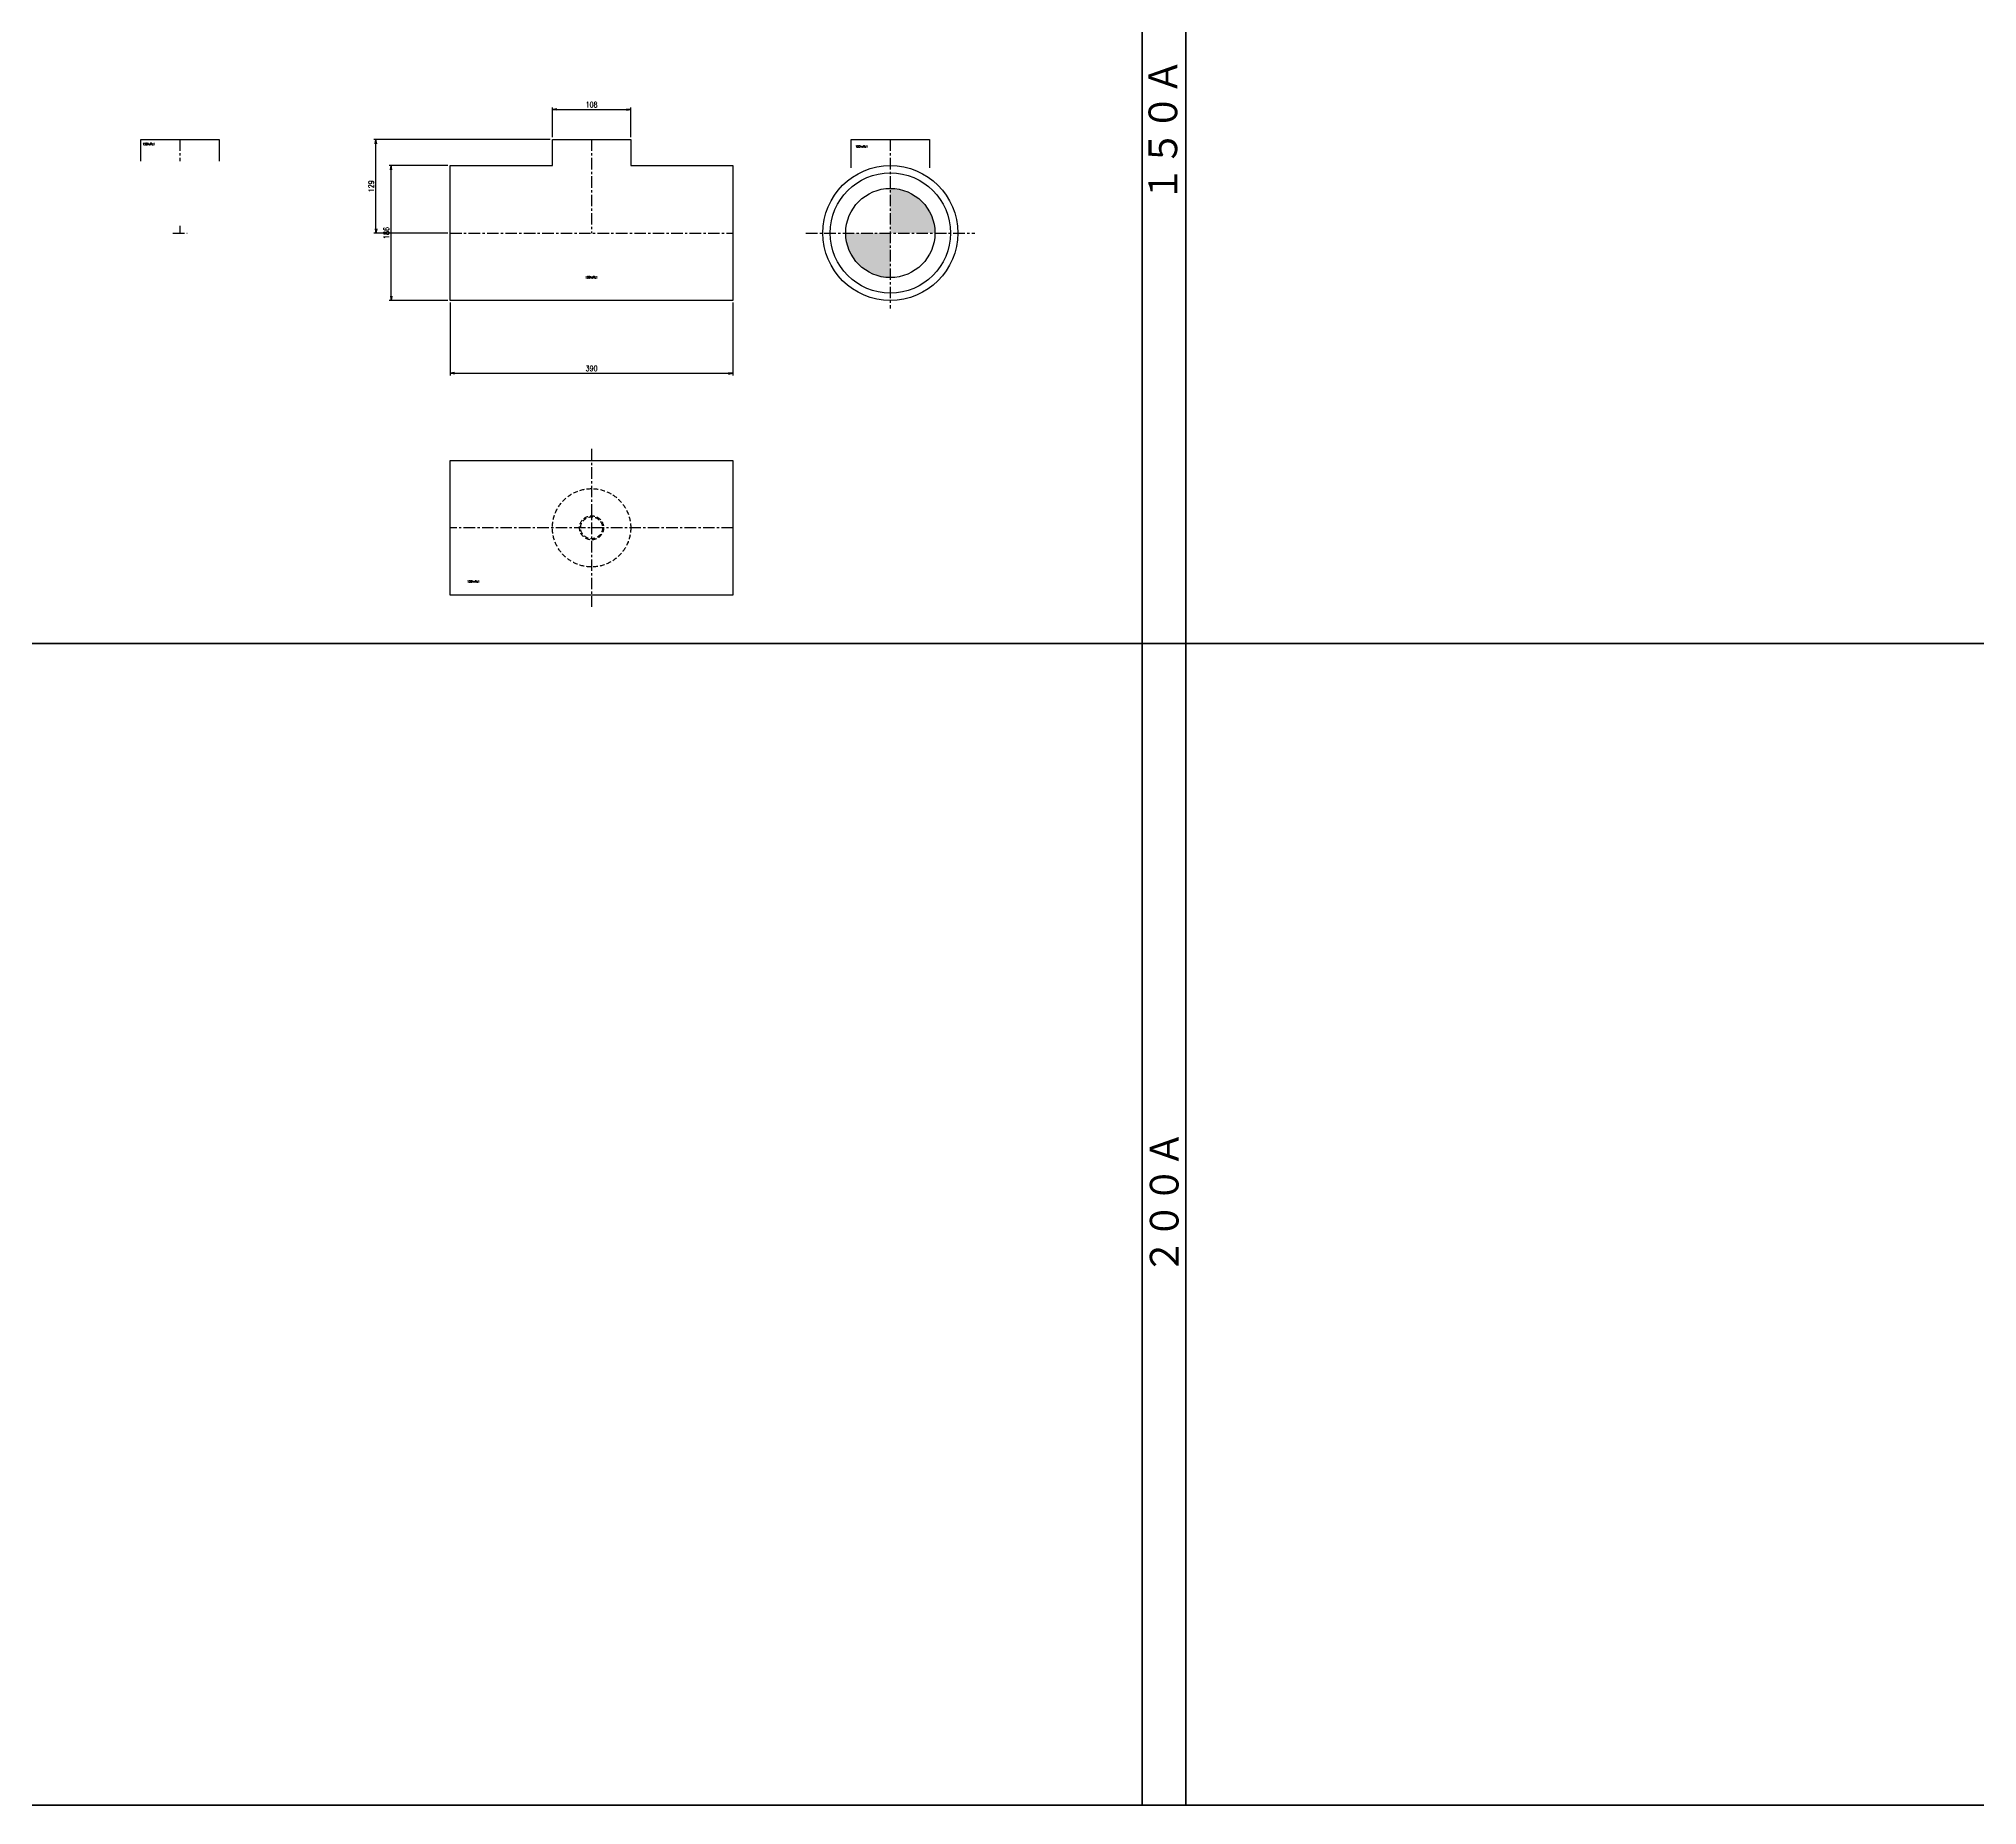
# Model space of a CAD drawing. Header units: millimetres. Extents: x 1711 to 90196, y -23291 to 8516.
# Drawn here: x 60083 to 62756, y -8055 to -5618 of the extents above; entities that cross this region are included whole.
import ezdxf
from ezdxf.enums import TextEntityAlignment as Align

# ---------------------------------------------------------------- set-up
doc = ezdxf.new("R2010")
doc.units = ezdxf.units.MM
doc.header["$PDMODE"] = 35
doc.linetypes.add('CENTER', pattern=[50.8, 31.75, -6.35, 6.35, -6.35])
doc.linetypes.add('HIDDEN', pattern=[9.525, 6.35, -3.175])
doc.layers.add('line', color=153, linetype='Continuous', lineweight=50)
for name, color, linetype in [('寸法', 2, 'Continuous'), ('配管-CVP', 4, 'Continuous'), ('＃配管（PVC)', 21, 'Continuous')]:
    doc.layers.add(name, color=color, linetype=linetype)
doc.styles.add('kpk', font='romans.shx', dxfattribs={"width": 0.7, "bigfont": 'extfont2.shx'})
doc.styles.get("Standard").update_dxf_attribs({"font": 'romans.shx', "bigfont": 'extfont.shx'})
doc.dimstyles.new('KPK-3', dxfattribs={"dimscale": 3, "dimtxt": 2.5, "dimasz": 2, "dimexe": 1, "dimexo": 1, "dimgap": 1, "dimtad": 3, "dimdec": 1, "dimdsep": 46, "dimtxsty": 'kpk', "dimblk": 'OPEN', "dimcen": 2.5, "dimclrd": 2, "dimclre": 2, "dimclrt": 4, "dimadec": 1, "dimazin": 2, "dimtfac": 1, "dimtdec": 1, "dimtmove": 0, "dimatfit": 2, "dimldrblk": 'OPEN', "dimfxl": 0, "dimlwd": -1, "dimlwe": -1, "dimarcsym": 0})

# ---------------------------------------------------------------- blocks, each defined once
blk = doc.blocks.new('A$Cb0ec0105')
at = {"layer": 'line'}
for p, q in [((8121.8, -9662.3), (8121.8, 0)), ((8121.8, -9662.3), (8121.8, 0)), ((8181.8, 0), (8181.8, -9662.3)), ((13681.8, -8060), (0, -8060)), ((13681.8, -9662.3), (0, -9662.3))]:
    blk.add_line(p, q, dxfattribs=at)
at = {"layer": 'line', "char_height": 45, "attachment_point": 5, "rotation": 90}
for s, insert in [('１５０Ａ', (8151.8, -7352)), ('２００Ａ', (8153.6, -8831.3))]:
    blk.add_mtext(s, dxfattribs=dict(at, insert=insert))
blk = doc.blocks.new('_Open')
at = {"color": 0, "linetype": 'ByBlock', "lineweight": -2}
for p, q in [((-1, 0.17), (0, 0)), ((-1, -0.17), (0, 0)), ((0, 0), (-1, 0))]:
    blk.add_line(p, q, dxfattribs=at)
blk = doc.blocks.new('*D2452')
at = {"layer": 'Defpoints', "color": 0, "transparency": 16777216}
for p in [(60568.9, -5793.2), (60650.2, -5793.2), (60650.2, -5979.2)]:
    blk.add_point(p, dxfattribs=at)
at = {"layer": '寸法', "color": 2, "transparency": 16777216}
for p, q in [((60647.2, -5793.2), (60565.9, -5793.2)), ((60568.9, -5973.2), (60568.9, -5799.2)), ((60647.2, -5979.2), (60565.9, -5979.2))]:
    blk.add_line(p, q, dxfattribs=at)
at = {"layer": '寸法', "color": 2, "transparency": 16777216, "xscale": 6, "yscale": 6, "zscale": 6}
for p, rotation in [((60568.9, -5793.2), 90), ((60568.9, -5979.2), 270)]:
    blk.add_blockref('_Open', p, dxfattribs=dict(at, rotation=rotation))
at = {"layer": '寸法', "color": 4, "transparency": 16777216, "insert": (60562.2, -5886.2), "char_height": 7.5, "attachment_point": 5, "rotation": 90, "style": 'kpk', "bg_fill": 3, "box_fill_scale": 1.1, "bg_fill_color": 256, "bg_fill_true_color": 13158600, "bg_fill_transparency": 0}
blk.add_mtext('186', dxfattribs=at)
blk = doc.blocks.new('*D2453')
at = {"layer": 'Defpoints', "color": 0, "transparency": 16777216}
for p in [(60547.9, -5757.2), (60791.2, -5757.2), (60650.2, -5886.2)]:
    blk.add_point(p, dxfattribs=at)
at = {"layer": '寸法', "color": 2, "transparency": 16777216}
for p, q in [((60788.2, -5757.2), (60544.9, -5757.2)), ((60547.9, -5880.2), (60547.9, -5763.2)), ((60647.2, -5886.2), (60544.9, -5886.2))]:
    blk.add_line(p, q, dxfattribs=at)
at = {"layer": '寸法', "color": 2, "transparency": 16777216, "xscale": 6, "yscale": 6, "zscale": 6}
for p, rotation in [((60547.9, -5757.2), 90), ((60547.9, -5886.2), 270)]:
    blk.add_blockref('_Open', p, dxfattribs=dict(at, rotation=rotation))
at = {"layer": '寸法', "color": 4, "transparency": 16777216, "insert": (60541.2, -5821.7), "char_height": 7.5, "attachment_point": 5, "rotation": 90, "style": 'kpk', "bg_fill": 3, "box_fill_scale": 1.1, "bg_fill_color": 256, "bg_fill_true_color": 13158600, "bg_fill_transparency": 0}
blk.add_mtext('129', dxfattribs=at)
blk = doc.blocks.new('*D2454')
at = {"layer": 'Defpoints', "color": 0, "transparency": 16777216}
for p in [(60650.2, -5979.2), (61040.2, -5979.2), (61040.2, -6079.7)]:
    blk.add_point(p, dxfattribs=at)
at = {"layer": '寸法', "color": 2, "transparency": 16777216}
for p, q in [((60650.2, -5982.2), (60650.2, -6082.7)), ((61040.2, -5982.2), (61040.2, -6082.7)), ((60656.2, -6079.7), (61034.2, -6079.7))]:
    blk.add_line(p, q, dxfattribs=at)
at = {"layer": '寸法', "color": 2, "transparency": 16777216, "xscale": 6, "yscale": 6, "zscale": 6, "rotation": 180}
blk.add_blockref('_Open', (60650.2, -6079.7), dxfattribs=at)
at = {"layer": '寸法', "color": 2, "transparency": 16777216, "xscale": 6, "yscale": 6, "zscale": 6}
blk.add_blockref('_Open', (61040.2, -6079.7), dxfattribs=at)
at = {"layer": '寸法', "color": 4, "transparency": 16777216, "insert": (60845.2, -6072.9), "char_height": 7.5, "attachment_point": 5, "style": 'kpk', "bg_fill": 3, "box_fill_scale": 1.1, "bg_fill_color": 256, "bg_fill_true_color": 13158600, "bg_fill_transparency": 0}
blk.add_mtext('390', dxfattribs=at)
blk = doc.blocks.new('*D2455')
at = {"layer": 'Defpoints', "color": 0, "transparency": 16777216}
for p in [(60899.2, -5715.9), (60791.2, -5757.2), (60899.2, -5757.2)]:
    blk.add_point(p, dxfattribs=at)
at = {"layer": '寸法', "color": 2, "transparency": 16777216}
for p, q in [((60791.2, -5754.2), (60791.2, -5712.9)), ((60797.2, -5715.9), (60893.2, -5715.9)), ((60899.2, -5754.2), (60899.2, -5712.9))]:
    blk.add_line(p, q, dxfattribs=at)
at = {"layer": '寸法', "color": 2, "transparency": 16777216, "xscale": 6, "yscale": 6, "zscale": 6, "rotation": 180}
blk.add_blockref('_Open', (60791.2, -5715.9), dxfattribs=at)
at = {"layer": '寸法', "color": 2, "transparency": 16777216, "xscale": 6, "yscale": 6, "zscale": 6}
blk.add_blockref('_Open', (60899.2, -5715.9), dxfattribs=at)
at = {"layer": '寸法', "color": 4, "transparency": 16777216, "insert": (60845.2, -5709.1), "char_height": 7.5, "attachment_point": 5, "style": 'kpk', "bg_fill": 3, "box_fill_scale": 1.1, "bg_fill_color": 256, "bg_fill_true_color": 13158600, "bg_fill_transparency": 0}
blk.add_mtext('108', dxfattribs=at)
blk = doc.blocks.new('150AxRc1-ねじ付BT『Ｔ型』-正面')
at = {"layer": '＃配管（PVC)', "color": 2, "linetype": 'CENTER', "ltscale": 0.5}
for p, q in [((0, 129), (0, 0)), ((-195, 0), (195, 0))]:
    blk.add_line(p, q, dxfattribs=at)
at = {"layer": '＃配管（PVC)', "color": 0, "linetype": 'ByBlock'}
blk.add_lwpolyline([(-195, 93), (-54, 93), (-54, 129), (54, 129), (54, 93), (195, 93), (195, -93), (-195, -93)], close=True, dxfattribs=at)
at = {"layer": 'Defpoints', "color": 6, "style": 'kpk', "width": 0.7}
blk.add_text('150AxRc1', height=3, dxfattribs=at).set_placement((0, -59.6), align=Align.TOP_CENTER)
blk = doc.blocks.new('150AxRc1-ねじ付BT『Ｔ型』-側面')
at = {"layer": '＃配管（PVC)'}
h = blk.add_hatch(color=252, dxfattribs=at)
h.dxf.hatch_style = 1
h.paths.add_polyline_path([(61.5, 0, 0.414214), (0, 61.5), (0, 0)])
h.paths.add_polyline_path([(0, 0), (-61.5, 0, 0.414214), (0, -61.5)])
at = {"layer": '＃配管（PVC)', "color": 2, "linetype": 'CENTER', "ltscale": 0.5}
for p, q in [((0, 129), (0, -104.1)), ((-116.4, 0), (116.4, 0))]:
    blk.add_line(p, q, dxfattribs=at)
at = {"layer": '＃配管（PVC)', "color": 0, "linetype": 'ByBlock'}
blk.add_lwpolyline([(-54, 90.1), (-54, 129), (54, 129), (54, 90.1)], dxfattribs=at)
for radius in [93, 83, 61.5]:
    blk.add_circle((0, 0), radius, dxfattribs=at)
at = {"layer": 'Defpoints', "color": 6, "style": 'kpk', "width": 0.7}
blk.add_text('150AxRc1', height=3, dxfattribs=at).set_placement((-39.6, 120.8), align=Align.TOP_CENTER)
blk = doc.blocks.new('150AxRc1-ねじ付BT『Ｔ型』-下面')
at = {"layer": '＃配管（PVC)', "color": 2, "linetype": 'CENTER', "ltscale": 0.5}
for p, q in [((0, 108.8), (0, -108.8)), ((195, 0), (-195, 0))]:
    blk.add_line(p, q, dxfattribs=at)
at = {"layer": '＃配管（PVC)', "color": 0, "linetype": 'ByBlock'}
blk.add_lwpolyline([(195, 93), (195, -93), (-195, -93), (-195, 93)], close=True, dxfattribs=at)
at = {"layer": '＃配管（PVC)', "color": 252, "linetype": 'HIDDEN'}
for radius in [54, 15.1]:
    blk.add_circle((0, 0), radius, dxfattribs=at)
at = {"layer": '＃配管（PVC)', "color": 42, "linetype": 'HIDDEN'}
blk.add_circle((0, 0), 16.6, dxfattribs=at)
at = {"layer": 'Defpoints', "color": 6, "style": 'kpk', "width": 0.7}
blk.add_text('150AxRc1', height=3, dxfattribs=at).set_placement((-162.9, -72.5), align=Align.TOP_CENTER)
blk = doc.blocks.new('150AxRc1-ねじ付BT『Ｔ型』-半(側面)')
at = {"layer": '＃配管（PVC)', "color": 2, "linetype": 'CENTER', "ltscale": 0.5}
for p, q in [((0, 129), (0, 99)), ((-9.8, 0), (9.7, 0)), ((0, 9.7), (0, 0))]:
    blk.add_line(p, q, dxfattribs=at)
at = {"layer": '＃配管（PVC)', "color": 0, "linetype": 'ByBlock'}
blk.add_lwpolyline([(-54, 99), (-54, 129), (54, 129), (54, 99)], dxfattribs=at)
at = {"layer": 'Defpoints', "color": 6, "style": 'kpk', "width": 0.7}
blk.add_text('150AxRc1', height=3, dxfattribs=at).set_placement((-42.9, 124.2), align=Align.TOP_CENTER)

msp = doc.modelspace()

# ---------------------------------------------------------------- block references
at = {"layer": 'line'}
msp.add_blockref('A$Cb0ec0105', (53482.959, 1607.5677), dxfattribs=at)
at = {"layer": '配管-CVP'}
for name, p in [('150AxRc1-ねじ付BT『Ｔ型』-半(側面)', (60277.6076, -5886.1666)), ('150AxRc1-ねじ付BT『Ｔ型』-側面', (61257.2193, -5886.1666)), ('150AxRc1-ねじ付BT『Ｔ型』-下面', (60845.2143, -6292.7704))]:
    msp.add_blockref(name, p, dxfattribs=at)

# ---------------------------------------------------------------- next in the draw order: dimensions: what is measured, and where the dimension line sits
at = {"layer": '寸法'}
dim = msp.add_linear_dim(base=(60568.9219, -5793.1666), p1=(60650.2143, -5979.1666), p2=(60650.2143, -5793.1666), angle=90, dimstyle='KPK-3', dxfattribs=at)
dim.commit()
dim.dimension.update_dxf_attribs({"geometry": '*D2452', "text_midpoint": (60562.1719, -5886.1666)})

# ---------------------------------------------------------------- next in the draw order: dimensions: what is measured, and where the dimension line sits
dim = msp.add_linear_dim(base=(60547.9219, -5757.1666), p1=(60650.2143, -5886.1666), p2=(60791.2143, -5757.1666), angle=90, dimstyle='KPK-3', dxfattribs=at)
dim.commit()
dim.dimension.update_dxf_attribs({"geometry": '*D2453', "text_midpoint": (60541.1719, -5821.6666)})
dim = msp.add_linear_dim(base=(61040.2143, -6079.695), p1=(60650.2143, -5979.1666), p2=(61040.2143, -5979.1666), dimstyle='KPK-3', dxfattribs=at)
dim.commit()
dim.dimension.update_dxf_attribs({"geometry": '*D2454', "text_midpoint": (60845.2143, -6072.945)})

# ---------------------------------------------------------------- next in the draw order: dimensions: what is measured, and where the dimension line sits
dim = msp.add_linear_dim(base=(60899.2143, -5715.8976), p1=(60791.2143, -5757.1666), p2=(60899.2143, -5757.1666), dimstyle='KPK-3', dxfattribs=at)
dim.commit()
dim.dimension.update_dxf_attribs({"geometry": '*D2455', "text_midpoint": (60845.2143, -5709.1476)})

# ---------------------------------------------------------------- next in the draw order: block references
at = {"layer": '配管-CVP'}
msp.add_blockref('150AxRc1-ねじ付BT『Ｔ型』-正面', (60845.2143, -5886.1666), dxfattribs=at)

doc.saveas('drawing.dxf')
